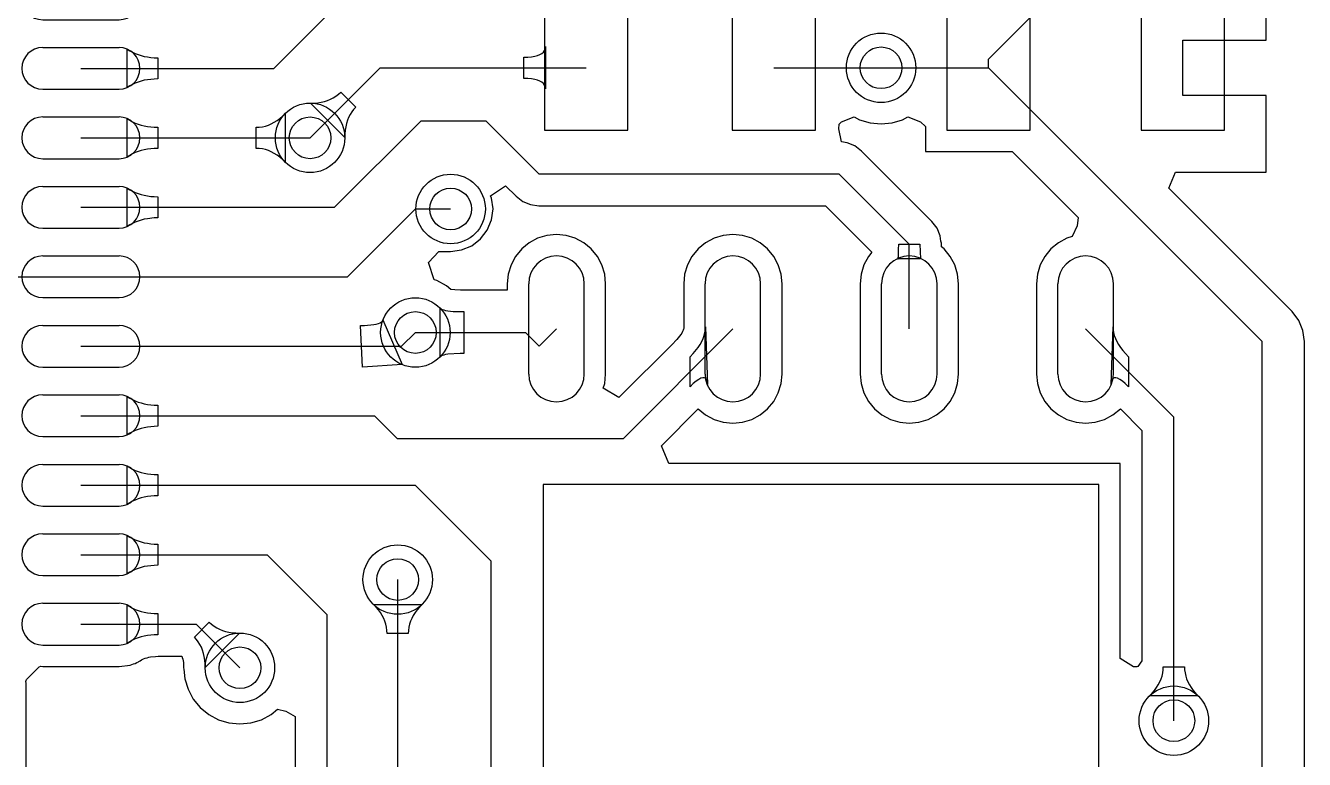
# Model space of a CAD drawing. Extents: x -55.7 to 0, y 0.2 to 22.7.
# Drawn here: x -20.59 to -11.38, y 6.96 to 12.24 of the extents above; entities that cross this region are included whole.
import ezdxf

# ---------------------------------------------------------------- set-up
doc = ezdxf.new("R2010")
doc.units = 0
doc.layers.get('0').update_dxf_attribs({"linetype": 'CONTINUOUS'})
doc.layers.add('TOPLAYER', color=1, linetype='CONTINUOUS')
doc.layers.add('VIAHOLELAYER', color=16, linetype='CONTINUOUS')

# ---------------------------------------------------------------- blocks, each defined once
blk = doc.blocks.new('CAP_0603_1608_7')
at = {"layer": 'TOPLAYER'}
for p, q in [((-0.4, 0.45), (-1, 0.45)), ((-1, 0.45), (-1, -0.45)), ((-0.4, -0.45), (-0.4, 0.45)), ((1, 0.45), (0.4, 0.45)), ((0.4, 0.45), (0.4, -0.45)), ((1, -0.45), (1, 0.45)), ((-1, -0.45), (-0.4, -0.45)), ((0.4, -0.45), (1, -0.45))]:
    blk.add_line(p, q, dxfattribs=at)
blk = doc.blocks.new('SI_LABS_QFN_64_17')
at = {"layer": 'TOPLAYER'}
for p, q in [((-3.9, 4.725), (-3.9, 4.175)), ((-3.6, 4.725), (-3.6, 4.175)), ((-3.4, 4.725), (-3.4, 4.175)), ((-3.1, 4.725), (-3.1, 4.175)), ((-2.9, 4.725), (-2.9, 4.175)), ((-2.6, 4.725), (-2.6, 4.175)), ((-2.4, 4.725), (-2.4, 4.175)), ((-2.1, 4.725), (-2.1, 4.175)), ((-1.9, 4.725), (-1.9, 4.175)), ((-1.6, 4.725), (-1.6, 4.175)), ((-1.4, 4.725), (-1.4, 4.175)), ((-1.1, 4.725), (-1.1, 4.175)), ((-0.9, 4.725), (-0.9, 4.175)), ((-0.6, 4.725), (-0.6, 4.175)), ((-0.4, 4.725), (-0.4, 4.175)), ((-0.1, 4.725), (-0.1, 4.175)), ((0.1, 4.725), (0.1, 4.175)), ((0.4, 4.725), (0.4, 4.175)), ((0.6, 4.725), (0.6, 4.175)), ((0.9, 4.725), (0.9, 4.175)), ((1.1, 4.725), (1.1, 4.175)), ((1.4, 4.725), (1.4, 4.175)), ((1.6, 4.725), (1.6, 4.175)), ((1.9, 4.725), (1.9, 4.175)), ((2.1, 4.725), (2.1, 4.175)), ((2.4, 4.725), (2.4, 4.175)), ((2.6, 4.725), (2.6, 4.175)), ((2.9, 4.725), (2.9, 4.175)), ((3.1, 4.725), (3.1, 4.175)), ((3.4, 4.725), (3.4, 4.175)), ((3.6, 4.725), (3.6, 4.175)), ((3.9, 4.725), (3.9, 4.175)), ((-4.725, 3.9), (-4.175, 3.9)), ((4.175, 3.9), (4.725, 3.9)), ((-4.725, 3.6), (-4.175, 3.6)), ((-3.6, 3.6), (-3.6, -3.6)), ((3.6, 3.6), (-3.6, 3.6)), ((3.6, -3.6), (3.6, 3.6)), ((4.175, 3.6), (4.725, 3.6)), ((-4.725, 3.4), (-4.175, 3.4)), ((4.175, 3.4), (4.725, 3.4)), ((-4.725, 3.1), (-4.175, 3.1)), ((4.175, 3.1), (4.725, 3.1)), ((-4.725, 2.9), (-4.175, 2.9)), ((4.175, 2.9), (4.725, 2.9)), ((-4.725, 2.6), (-4.175, 2.6)), ((4.175, 2.6), (4.725, 2.6)), ((-4.725, 2.4), (-4.175, 2.4)), ((4.175, 2.4), (4.725, 2.4)), ((-4.725, 2.1), (-4.175, 2.1)), ((4.175, 2.1), (4.725, 2.1)), ((-4.725, 1.9), (-4.175, 1.9)), ((4.175, 1.9), (4.725, 1.9)), ((-4.725, 1.6), (-4.175, 1.6)), ((4.175, 1.6), (4.725, 1.6)), ((-4.725, 1.4), (-4.175, 1.4)), ((4.175, 1.4), (4.725, 1.4)), ((-4.725, 1.1), (-4.175, 1.1)), ((4.175, 1.1), (4.725, 1.1)), ((-4.725, 0.9), (-4.175, 0.9)), ((4.175, 0.9), (4.725, 0.9)), ((-4.725, 0.6), (-4.175, 0.6)), ((4.175, 0.6), (4.725, 0.6)), ((-4.725, 0.4), (-4.175, 0.4)), ((4.175, 0.4), (4.725, 0.4)), ((-4.725, 0.1), (-4.175, 0.1)), ((4.175, 0.1), (4.725, 0.1)), ((-4.725, -0.1), (-4.175, -0.1)), ((4.175, -0.1), (4.725, -0.1)), ((-4.725, -0.4), (-4.175, -0.4)), ((4.175, -0.4), (4.725, -0.4)), ((-4.725, -0.6), (-4.175, -0.6)), ((4.175, -0.6), (4.725, -0.6)), ((-4.725, -0.9), (-4.175, -0.9)), ((4.175, -0.9), (4.725, -0.9)), ((-4.725, -1.1), (-4.175, -1.1)), ((4.175, -1.1), (4.725, -1.1)), ((-4.725, -1.4), (-4.175, -1.4)), ((4.175, -1.4), (4.725, -1.4)), ((-4.725, -1.6), (-4.175, -1.6)), ((4.175, -1.6), (4.725, -1.6)), ((-4.725, -1.9), (-4.175, -1.9)), ((4.175, -1.9), (4.725, -1.9)), ((-4.725, -2.1), (-4.175, -2.1)), ((4.175, -2.1), (4.725, -2.1)), ((-4.725, -2.4), (-4.175, -2.4)), ((4.175, -2.4), (4.725, -2.4)), ((-4.725, -2.6), (-4.175, -2.6)), ((4.175, -2.6), (4.725, -2.6)), ((-4.725, -2.9), (-4.175, -2.9)), ((4.175, -2.9), (4.725, -2.9)), ((-4.725, -3.1), (-4.175, -3.1)), ((4.175, -3.1), (4.725, -3.1)), ((-4.725, -3.4), (-4.175, -3.4)), ((4.175, -3.4), (4.725, -3.4)), ((-4.725, -3.6), (-4.175, -3.6)), ((-3.6, -3.6), (3.6, -3.6)), ((4.175, -3.6), (4.725, -3.6)), ((-4.725, -3.9), (-4.175, -3.9)), ((4.175, -3.9), (4.725, -3.9)), ((-3.9, -4.175), (-3.9, -4.725)), ((-3.6, -4.175), (-3.6, -4.725)), ((-3.4, -4.175), (-3.4, -4.725)), ((-3.1, -4.175), (-3.1, -4.725)), ((-2.9, -4.175), (-2.9, -4.725)), ((-2.6, -4.175), (-2.6, -4.725)), ((-2.4, -4.175), (-2.4, -4.725)), ((-2.1, -4.175), (-2.1, -4.725)), ((-1.9, -4.175), (-1.9, -4.725)), ((-1.6, -4.175), (-1.6, -4.725)), ((-1.4, -4.175), (-1.4, -4.725)), ((-1.1, -4.175), (-1.1, -4.725)), ((-0.9, -4.175), (-0.9, -4.725)), ((-0.6, -4.175), (-0.6, -4.725)), ((-0.4, -4.175), (-0.4, -4.725)), ((-0.1, -4.175), (-0.1, -4.725)), ((0.1, -4.175), (0.1, -4.725)), ((0.4, -4.175), (0.4, -4.725)), ((0.6, -4.175), (0.6, -4.725)), ((0.9, -4.175), (0.9, -4.725)), ((1.1, -4.175), (1.1, -4.725)), ((1.4, -4.175), (1.4, -4.725)), ((1.6, -4.175), (1.6, -4.725)), ((1.9, -4.175), (1.9, -4.725)), ((2.1, -4.175), (2.1, -4.725)), ((2.4, -4.175), (2.4, -4.725)), ((2.6, -4.175), (2.6, -4.725)), ((2.9, -4.175), (2.9, -4.725)), ((3.1, -4.175), (3.1, -4.725)), ((3.4, -4.175), (3.4, -4.725)), ((3.6, -4.175), (3.6, -4.725)), ((3.9, -4.175), (3.9, -4.725))]:
    blk.add_line(p, q, dxfattribs=at)
for centre, start, end in [((-3.75, 4.725), 0, 180), ((-3.25, 4.725), 0, 180), ((-2.75, 4.725), 0, 180), ((-2.25, 4.725), 0, 180), ((-1.75, 4.725), 0, 180), ((-1.25, 4.725), 0, 180), ((-0.75, 4.725), 0, 180), ((-0.25, 4.725), 0, 180), ((0.25, 4.725), 0, 180), ((0.75, 4.725), 0, 180), ((1.25, 4.725), 0, 180), ((1.75, 4.725), 0, 180), ((2.25, 4.725), 0, 180), ((2.75, 4.725), 0, 180), ((3.25, 4.725), 0, 180), ((3.75, 4.725), 0, 180), ((-3.75, 4.175), 180, 0), ((-3.25, 4.175), 180, 0), ((-2.75, 4.175), 180, 0), ((-2.25, 4.175), 180, 0), ((-1.75, 4.175), 180, 0), ((-1.25, 4.175), 180, 0), ((-0.75, 4.175), 180, 0), ((-0.25, 4.175), 180, 0), ((0.25, 4.175), 180, 0), ((0.75, 4.175), 180, 0), ((1.25, 4.175), 180, 0), ((1.75, 4.175), 180, 0), ((2.25, 4.175), 180, 0), ((2.75, 4.175), 180, 0), ((3.25, 4.175), 180, 0), ((3.75, 4.175), 180, 0), ((-4.725, 3.75), 90, 270), ((-4.175, 3.75), 270, 90), ((4.175, 3.75), 90, 270), ((4.725, 3.75), 270, 90), ((-4.725, 3.25), 90, 270), ((-4.175, 3.25), 270, 90), ((4.175, 3.25), 90, 270), ((4.725, 3.25), 270, 90), ((-4.725, 2.75), 90, 270), ((-4.175, 2.75), 270, 90), ((4.175, 2.75), 90, 270), ((4.725, 2.75), 270, 90), ((-4.725, 2.25), 90, 270), ((-4.175, 2.25), 270, 90), ((4.175, 2.25), 90, 270), ((4.725, 2.25), 270, 90), ((-4.725, 1.75), 90, 270), ((-4.175, 1.75), 270, 90), ((4.175, 1.75), 90, 270), ((4.725, 1.75), 270, 90), ((-4.725, 1.25), 90, 270), ((-4.175, 1.25), 270, 90), ((4.175, 1.25), 90, 270), ((4.725, 1.25), 270, 90), ((-4.725, 0.75), 90, 270), ((-4.175, 0.75), 270, 90), ((4.175, 0.75), 90, 270), ((4.725, 0.75), 270, 90), ((-4.725, 0.25), 90, 270), ((-4.175, 0.25), 270, 90), ((4.175, 0.25), 90, 270), ((4.725, 0.25), 270, 90), ((-4.725, -0.25), 90, 270), ((-4.175, -0.25), 270, 90), ((4.175, -0.25), 90, 270), ((4.725, -0.25), 270, 90), ((-4.725, -0.75), 90, 270), ((-4.175, -0.75), 270, 90), ((4.175, -0.75), 90, 270), ((4.725, -0.75), 270, 90), ((-4.725, -1.25), 90, 270), ((-4.175, -1.25), 270, 90), ((4.175, -1.25), 90, 270), ((4.725, -1.25), 270, 90), ((-4.725, -1.75), 90, 270), ((-4.175, -1.75), 270, 90), ((4.175, -1.75), 90, 270), ((4.725, -1.75), 270, 90), ((-4.725, -2.25), 90, 270), ((-4.175, -2.25), 270, 90), ((4.175, -2.25), 90, 270), ((4.725, -2.25), 270, 90), ((-4.725, -2.75), 90, 270), ((-4.175, -2.75), 270, 90), ((4.175, -2.75), 90, 270), ((4.725, -2.75), 270, 90), ((-4.725, -3.25), 90, 270), ((-4.175, -3.25), 270, 90), ((4.175, -3.25), 90, 270), ((4.725, -3.25), 270, 90), ((-4.725, -3.75), 90, 270), ((-4.175, -3.75), 270, 90), ((4.175, -3.75), 90, 270), ((4.725, -3.75), 270, 90), ((-3.75, -4.175), 0, 180), ((-3.25, -4.175), 0, 180), ((-2.75, -4.175), 0, 180), ((-2.25, -4.175), 0, 180), ((-1.75, -4.175), 0, 180), ((-1.25, -4.175), 0, 180), ((-0.75, -4.175), 0, 180), ((-0.25, -4.175), 0, 180), ((0.25, -4.175), 0, 180), ((0.75, -4.175), 0, 180), ((1.25, -4.175), 0, 180), ((1.75, -4.175), 0, 180), ((2.25, -4.175), 0, 180), ((2.75, -4.175), 0, 180), ((3.25, -4.175), 0, 180), ((3.75, -4.175), 0, 180), ((-3.75, -4.725), 180, 0), ((-3.25, -4.725), 180, 0), ((-2.75, -4.725), 180, 0), ((-2.25, -4.725), 180, 0), ((-1.75, -4.725), 180, 0), ((-1.25, -4.725), 180, 0), ((-0.75, -4.725), 180, 0), ((-0.25, -4.725), 180, 0), ((0.25, -4.725), 180, 0), ((0.75, -4.725), 180, 0), ((1.25, -4.725), 180, 0), ((1.75, -4.725), 180, 0), ((2.25, -4.725), 180, 0), ((2.75, -4.725), 180, 0), ((3.25, -4.725), 180, 0), ((3.75, -4.725), 180, 0)]:
    blk.add_arc(centre, 0.15, start, end, dxfattribs=at)
blk = doc.blocks.new('RES_0603_1608_19')
at = {"layer": 'TOPLAYER'}
for p, q in [((-0.375, 0.45), (-0.975, 0.45)), ((-0.975, 0.45), (-0.975, -0.45)), ((-0.375, -0.45), (-0.375, 0.45)), ((0.975, 0.45), (0.375, 0.45)), ((0.375, 0.45), (0.375, -0.45)), ((0.975, -0.45), (0.975, 0.45)), ((-0.975, -0.45), (-0.375, -0.45)), ((0.375, -0.45), (0.975, -0.45))]:
    blk.add_line(p, q, dxfattribs=at)
blk = doc.blocks.new('SPANSION_WSON_8_6_5MM_29')
at = {"layer": 'TOPLAYER'}
for p, q in [((-3.145, 2.105), (-2.495, 2.105)), ((2.495, 2.105), (3.145, 2.105)), ((1.7, 2), (-1.7, 2)), ((-1.7, 2), (-1.7, -2)), ((1.7, -2), (1.7, 2)), ((-3.145, 1.705), (-2.495, 1.705)), ((2.495, 1.705), (3.145, 1.705)), ((-3.145, 0.835), (-2.495, 0.835)), ((2.495, 0.835), (3.145, 0.835)), ((-3.145, 0.435), (-2.495, 0.435)), ((2.495, 0.435), (3.145, 0.435)), ((-3.145, -0.435), (-2.495, -0.435)), ((2.495, -0.435), (3.145, -0.435)), ((-3.145, -0.835), (-2.495, -0.835)), ((2.495, -0.835), (3.145, -0.835)), ((-3.145, -1.705), (-2.495, -1.705)), ((2.495, -1.705), (3.145, -1.705)), ((-1.7, -2), (1.7, -2)), ((-3.145, -2.105), (-2.495, -2.105)), ((2.495, -2.105), (3.145, -2.105))]:
    blk.add_line(p, q, dxfattribs=at)
for centre, start, end in [((-3.145, 1.905), 90, 270), ((-2.495, 1.905), 270, 90), ((2.495, 1.905), 90, 270), ((3.145, 1.905), 270, 90), ((-3.145, 0.635), 90, 270), ((-2.495, 0.635), 270, 90), ((2.495, 0.635), 90, 270), ((3.145, 0.635), 270, 90), ((-3.145, -0.635), 90, 270), ((-2.495, -0.635), 270, 90), ((2.495, -0.635), 90, 270), ((3.145, -0.635), 270, 90), ((-3.145, -1.905), 90, 270), ((-2.495, -1.905), 270, 90), ((2.495, -1.905), 90, 270), ((3.145, -1.905), 270, 90)]:
    blk.add_arc(centre, 0.2, start, end, dxfattribs=at)

msp = doc.modelspace()

# ---------------------------------------------------------------- linework, layer by layer
at = {"layer": 'TOPLAYER'}
for p, q in [((-13.654, 12), (-11.684, 13.97)), ((-18.8, 11.934), (-18.043, 12.691)), ((-11.654, 12.138), (-11.654, 12.688)), ((-19.8557, 11.7956), (-19.8557, 12.0724)), ((-19.8557, 12.0724), (-19.8367, 12.0606)), ((-16.8579, 12.0515), (-16.8501, 12.063)), ((-16.8501, 12.063), (-16.8455, 12.0759)), ((-16.8455, 12.0759), (-16.8439, 12.0904)), ((-16.8439, 12.0904), (-16.8439, 11.7856)), ((-12.254, 11.738), (-12.254, 12.138)), ((-12.254, 12.138), (-11.654, 12.138)), ((-19.8367, 12.0606), (-19.817, 12.05)), ((-19.817, 12.05), (-19.7967, 12.0407)), ((-19.7967, 12.0407), (-19.7756, 12.0326)), ((-19.7756, 12.0326), (-19.7539, 12.0258)), ((-19.7539, 12.0258), (-19.7314, 12.0202)), ((-19.7314, 12.0202), (-19.7083, 12.0158)), ((-19.7083, 12.0158), (-19.6845, 12.0127)), ((-19.6845, 12.0127), (-19.66, 12.0108)), ((-19.66, 12.0108), (-19.6348, 12.0102)), ((-19.6348, 12.0102), (-19.6348, 11.8578)), ((-16.9994, 12.0142), (-16.9698, 12.015)), ((-16.9994, 11.8618), (-16.9994, 12.0142)), ((-16.9698, 12.015), (-16.9434, 12.0172)), ((-16.9434, 12.0172), (-16.9201, 12.0211)), ((-16.9201, 12.0211), (-16.8999, 12.0264)), ((-16.8999, 12.0264), (-16.8828, 12.0333)), ((-16.8828, 12.0333), (-16.8688, 12.0416)), ((-16.8688, 12.0416), (-16.8579, 12.0515)), ((-13.654, 11.938), (-13.654, 12)), ((-20.188, 11.934), (-18.8, 11.934)), ((-18.538, 11.434), (-18.034, 11.938)), ((-18.034, 11.938), (-16.55, 11.938)), ((-15.2, 11.938), (-14.427, 11.938)), ((-14.427, 11.938), (-13.654, 11.938)), ((-13.654, 11.938), (-11.684, 9.968)), ((-19.8367, 11.8074), (-19.8557, 11.7956)), ((-19.817, 11.818), (-19.8367, 11.8074)), ((-19.7967, 11.8273), (-19.817, 11.818)), ((-19.7756, 11.8354), (-19.7967, 11.8273)), ((-19.7539, 11.8422), (-19.7756, 11.8354)), ((-19.7314, 11.8478), (-19.7539, 11.8422)), ((-19.7083, 11.8522), (-19.7314, 11.8478)), ((-19.66, 11.8572), (-19.7083, 11.8522)), ((-19.6348, 11.8578), (-19.66, 11.8572)), ((-16.9698, 11.861), (-16.9994, 11.8618)), ((-16.9434, 11.8588), (-16.9698, 11.861)), ((-16.9201, 11.8549), (-16.9434, 11.8588)), ((-16.8999, 11.8496), (-16.9201, 11.8549)), ((-16.8828, 11.8428), (-16.8999, 11.8496)), ((-16.8688, 11.8344), (-16.8828, 11.8428)), ((-16.8579, 11.8245), (-16.8688, 11.8344)), ((-16.8501, 11.813), (-16.8579, 11.8245)), ((-16.8455, 11.8001), (-16.8501, 11.813)), ((-16.8439, 11.7856), (-16.8455, 11.8001)), ((-18.4578, 11.6905), (-18.4342, 11.6959)), ((-18.4342, 11.6959), (-18.4118, 11.7029)), ((-18.4118, 11.7029), (-18.3906, 11.7115)), ((-18.3906, 11.7115), (-18.3706, 11.7218)), ((-18.3706, 11.7218), (-18.3517, 11.7337)), ((-18.3517, 11.7337), (-18.334, 11.7472)), ((-18.334, 11.7472), (-18.3175, 11.7623)), ((-18.3175, 11.7623), (-18.2097, 11.6545)), ((-11.654, 11.738), (-12.254, 11.738)), ((-11.654, 11.188), (-11.654, 11.738)), ((-18.7361, 11.5902), (-18.7165, 11.609)), ((-18.7165, 11.609), (-18.7165, 11.259)), ((-18.5355, 11.684), (-18.5084, 11.6845)), ((-18.288, 11.4365), (-18.5355, 11.684)), ((-18.5084, 11.6845), (-18.4825, 11.6867)), ((-18.4825, 11.6867), (-18.4578, 11.6905)), ((-18.2502, 11.6014), (-18.2605, 11.5814)), ((-18.2383, 11.6203), (-18.2502, 11.6014)), ((-18.2248, 11.638), (-18.2383, 11.6203)), ((-18.2097, 11.6545), (-18.2248, 11.638)), ((-19.8557, 11.2956), (-19.8557, 11.5724)), ((-19.8557, 11.5724), (-19.8367, 11.5606)), ((-19.8367, 11.5606), (-19.817, 11.55)), ((-19.817, 11.55), (-19.7967, 11.5407)), ((-19.7967, 11.5407), (-19.7756, 11.5326)), ((-19.7756, 11.5326), (-19.7539, 11.5258)), ((-19.7539, 11.5258), (-19.7314, 11.5202)), ((-19.7314, 11.5202), (-19.7083, 11.5158)), ((-19.7083, 11.5158), (-19.6845, 11.5127)), ((-19.6845, 11.5127), (-19.66, 11.5108)), ((-19.66, 11.5108), (-19.6348, 11.5102)), ((-19.6348, 11.5102), (-19.6348, 11.3578)), ((-18.9261, 11.5102), (-18.9037, 11.5112)), ((-18.9261, 11.3578), (-18.9261, 11.5102)), ((-18.9037, 11.5112), (-18.8817, 11.5142)), ((-18.8817, 11.5142), (-18.8599, 11.5191)), ((-18.8599, 11.5191), (-18.8385, 11.526)), ((-18.8385, 11.526), (-18.8174, 11.5349)), ((-18.8174, 11.5349), (-18.7966, 11.5458)), ((-18.7966, 11.5458), (-18.7761, 11.5586)), ((-18.7761, 11.5586), (-18.7559, 11.5734)), ((-18.7559, 11.5734), (-18.7361, 11.5902)), ((-18.3612, 10.934), (-17.7382, 11.557)), ((-18.2815, 11.5142), (-18.2853, 11.4895)), ((-18.2761, 11.5378), (-18.2815, 11.5142)), ((-18.2691, 11.5602), (-18.2761, 11.5378)), ((-18.2605, 11.5814), (-18.2691, 11.5602)), ((-17.7382, 11.557), (-17.272, 11.557)), ((-17.272, 11.557), (-16.891, 11.176)), ((-14.7301, 11.4981), (-14.7294, 11.5325)), ((-14.7294, 11.5325), (-14.7116, 11.5484)), ((-14.7116, 11.5484), (-14.6206, 11.5852)), ((-14.6206, 11.5852), (-14.5817, 11.5644)), ((-14.5817, 11.5644), (-14.5059, 11.5414)), ((-14.5059, 11.5414), (-14.427, 11.5337)), ((-14.427, 11.5337), (-14.3481, 11.5414)), ((-14.3481, 11.5414), (-14.2723, 11.5644)), ((-14.2723, 11.5644), (-14.2334, 11.5852)), ((-14.2334, 11.5852), (-14.1424, 11.5483)), ((-14.1424, 11.5483), (-14.1064, 11.5163)), ((-14.1064, 11.5163), (-14.1064, 11.3356)), ((-20.188, 11.434), (-18.538, 11.434)), ((-18.2875, 11.4636), (-18.288, 11.4365)), ((-18.2853, 11.4895), (-18.2875, 11.4636)), ((-14.713, 11.4041), (-14.7301, 11.4981)), ((-19.7967, 11.3273), (-19.817, 11.318)), ((-19.7756, 11.3354), (-19.7967, 11.3273)), ((-19.7539, 11.3422), (-19.7756, 11.3354)), ((-19.7314, 11.3478), (-19.7539, 11.3422)), ((-19.7083, 11.3522), (-19.7314, 11.3478)), ((-19.66, 11.3572), (-19.7083, 11.3522)), ((-19.6348, 11.3578), (-19.66, 11.3572)), ((-18.9037, 11.3568), (-18.9261, 11.3578)), ((-18.8817, 11.3538), (-18.9037, 11.3568)), ((-18.8599, 11.3489), (-18.8817, 11.3538)), ((-18.8385, 11.342), (-18.8599, 11.3489)), ((-18.8174, 11.3331), (-18.8385, 11.342)), ((-18.7966, 11.3222), (-18.8174, 11.3331)), ((-14.6723, 11.3987), (-14.713, 11.4041)), ((-14.6167, 11.3757), (-14.6723, 11.3987)), ((-14.569, 11.339), (-14.6167, 11.3757)), ((-14.061, 10.831), (-14.569, 11.339)), ((-14.1064, 11.3356), (-13.4829, 11.3356)), ((-13.4829, 11.3356), (-13.0078, 10.8604)), ((-19.8367, 11.3074), (-19.8557, 11.2956)), ((-19.817, 11.318), (-19.8367, 11.3074)), ((-18.7761, 11.3094), (-18.7966, 11.3222)), ((-18.7559, 11.2946), (-18.7761, 11.3094)), ((-18.7361, 11.2778), (-18.7559, 11.2946)), ((-18.7165, 11.259), (-18.7361, 11.2778)), ((-16.891, 11.176), (-14.732, 11.176)), ((-14.732, 11.176), (-14.224, 10.668)), ((-12.3553, 11.0707), (-12.3067, 11.188)), ((-12.3067, 11.188), (-11.654, 11.188)), ((-19.8557, 10.7956), (-19.8557, 11.0724)), ((-19.8557, 11.0724), (-19.8367, 11.0606)), ((-19.8367, 11.0606), (-19.817, 11.05)), ((-19.817, 11.05), (-19.7967, 11.0407)), ((-17.2383, 11.0176), (-17.1306, 11.0895)), ((-17.1306, 11.0895), (-17.054, 11.013)), ((-11.4683, 10.1837), (-12.3553, 11.0707)), ((-19.7967, 11.0407), (-19.7756, 11.0326)), ((-19.7756, 11.0326), (-19.7539, 11.0258)), ((-19.7539, 11.0258), (-19.7314, 11.0202)), ((-19.7314, 11.0202), (-19.7083, 11.0158)), ((-19.7083, 11.0158), (-19.6845, 11.0127)), ((-19.6845, 11.0127), (-19.66, 11.0108)), ((-19.66, 11.0108), (-19.6348, 11.0102)), ((-19.6348, 11.0102), (-19.6348, 10.8578)), ((-17.2314, 11.0009), (-17.2383, 11.0176)), ((-17.221, 10.922), (-17.2314, 11.0009)), ((-17.054, 11.013), (-17.0063, 10.9763)), ((-17.0063, 10.9763), (-16.9507, 10.9533)), ((-20.188, 10.934), (-18.3612, 10.934)), ((-18.268, 10.434), (-17.78, 10.922)), ((-17.78, 10.922), (-17.526, 10.922)), ((-17.2314, 10.8431), (-17.221, 10.922)), ((-16.9507, 10.9533), (-16.891, 10.9454)), ((-16.891, 10.9454), (-14.8275, 10.9454)), ((-14.8275, 10.9454), (-14.4934, 10.6113)), ((-19.8367, 10.8074), (-19.8557, 10.7956)), ((-19.817, 10.818), (-19.8367, 10.8074)), ((-19.7967, 10.8273), (-19.817, 10.818)), ((-19.7756, 10.8354), (-19.7967, 10.8273)), ((-19.7539, 10.8422), (-19.7756, 10.8354)), ((-19.7314, 10.8478), (-19.7539, 10.8422)), ((-19.7083, 10.8522), (-19.7314, 10.8478)), ((-19.66, 10.8572), (-19.7083, 10.8522)), ((-19.6348, 10.8578), (-19.66, 10.8572)), ((-17.2619, 10.7695), (-17.2314, 10.8431)), ((-14.0243, 10.7833), (-14.061, 10.831)), ((-14.0013, 10.7277), (-14.0243, 10.7833)), ((-13.015, 10.7998), (-13.0501, 10.7231)), ((-13.0078, 10.8604), (-13.015, 10.7998)), ((-17.3735, 10.6579), (-17.3103, 10.7063)), ((-17.3103, 10.7063), (-17.2619, 10.7695)), ((-16.8995, 10.7111), (-16.9607, 10.6784)), ((-16.8331, 10.7313), (-16.8995, 10.7111)), ((-16.764, 10.7381), (-16.8331, 10.7313)), ((-16.6949, 10.7313), (-16.764, 10.7381)), ((-16.6285, 10.7111), (-16.6949, 10.7313)), ((-16.5673, 10.6784), (-16.6285, 10.7111)), ((-15.6295, 10.7111), (-15.6907, 10.6784)), ((-15.5631, 10.7313), (-15.6295, 10.7111)), ((-15.494, 10.7381), (-15.5631, 10.7313)), ((-15.4249, 10.7313), (-15.494, 10.7381)), ((-15.3585, 10.7111), (-15.4249, 10.7313)), ((-15.2973, 10.6784), (-15.3585, 10.7111)), ((-13.9965, 10.6912), (-14.0013, 10.7277)), ((-13.9926, 10.6758), (-13.9965, 10.6912)), ((-13.0895, 10.7111), (-13.1507, 10.6784)), ((-13.0501, 10.7231), (-13.0895, 10.7111)), ((-17.6858, 10.5368), (-17.6106, 10.617)), ((-17.6106, 10.617), (-17.526, 10.617)), ((-17.526, 10.617), (-17.4471, 10.6274)), ((-17.4471, 10.6274), (-17.3735, 10.6579)), ((-17.0144, 10.6344), (-17.0584, 10.5807)), ((-16.9607, 10.6784), (-17.0144, 10.6344)), ((-16.5136, 10.6344), (-16.5673, 10.6784)), ((-16.4696, 10.5807), (-16.5136, 10.6344)), ((-15.7444, 10.6344), (-15.7884, 10.5807)), ((-15.6907, 10.6784), (-15.7444, 10.6344)), ((-15.2436, 10.6344), (-15.2973, 10.6784)), ((-15.1996, 10.5807), (-15.2436, 10.6344)), ((-14.4934, 10.6113), (-14.5184, 10.5807)), ((-14.3021, 10.5796), (-14.3004, 10.6301)), ((-14.3004, 10.6301), (-14.3002, 10.668)), ((-14.3002, 10.668), (-14.1478, 10.668)), ((-14.224, 10.059), (-14.224, 10.668)), ((-14.1478, 10.668), (-14.1425, 10.5628)), ((-13.9913, 10.6489), (-13.9926, 10.6758)), ((-13.9736, 10.6344), (-13.9913, 10.6489)), ((-13.9296, 10.5807), (-13.9736, 10.6344)), ((-13.2044, 10.6344), (-13.2484, 10.5807)), ((-13.1507, 10.6784), (-13.2044, 10.6344)), ((-17.645, 10.4125), (-17.6858, 10.5368)), ((-17.0911, 10.5195), (-17.1113, 10.4531)), ((-17.0584, 10.5807), (-17.0911, 10.5195)), ((-16.4369, 10.5195), (-16.4696, 10.5807)), ((-16.4167, 10.4531), (-16.4369, 10.5195)), ((-15.8211, 10.5195), (-15.8413, 10.4531)), ((-15.7884, 10.5807), (-15.8211, 10.5195)), ((-15.1669, 10.5195), (-15.1996, 10.5807)), ((-15.1467, 10.4531), (-15.1669, 10.5195)), ((-14.5511, 10.5195), (-14.5713, 10.4531)), ((-14.5184, 10.5807), (-14.5511, 10.5195)), ((-14.3055, 10.5628), (-14.3045, 10.5638)), ((-14.1425, 10.5628), (-14.3055, 10.5628)), ((-14.3045, 10.5638), (-14.3036, 10.567)), ((-14.3036, 10.567), (-14.3028, 10.5722)), ((-14.3028, 10.5722), (-14.3021, 10.5796)), ((-13.8969, 10.5195), (-13.9296, 10.5807)), ((-13.8767, 10.4531), (-13.8969, 10.5195)), ((-13.2811, 10.5195), (-13.3013, 10.4531)), ((-13.2484, 10.5807), (-13.2811, 10.5195)), ((-23.388, 10.434), (-20.188, 10.434)), ((-20.188, 10.434), (-18.268, 10.434)), ((-17.6253, 10.4066), (-17.645, 10.4125)), ((-17.5554, 10.3692), (-17.6253, 10.4066)), ((-17.1113, 10.4531), (-17.1181, 10.384)), ((-16.4099, 10.384), (-16.4167, 10.4531)), ((-15.8413, 10.4531), (-15.8481, 10.384)), ((-15.1399, 10.384), (-15.1467, 10.4531)), ((-14.5713, 10.4531), (-14.5781, 10.384)), ((-13.8699, 10.384), (-13.8767, 10.4531)), ((-13.3013, 10.4531), (-13.3081, 10.384)), ((-17.5236, 10.3431), (-17.5554, 10.3692)), ((-17.4961, 10.3403), (-17.5236, 10.3431)), ((-17.4543, 10.3386), (-17.4961, 10.3403)), ((-17.4286, 10.3384), (-17.4543, 10.3386)), ((-17.4268, 10.338), (-17.4286, 10.3384)), ((-17.1181, 10.338), (-17.4268, 10.338)), ((-17.1181, 10.384), (-17.1181, 10.338)), ((-16.4099, 9.734), (-16.4099, 10.384)), ((-15.8481, 10.384), (-15.8481, 10.061)), ((-15.1399, 9.734), (-15.1399, 10.384)), ((-14.5781, 10.384), (-14.5781, 9.734)), ((-13.8699, 9.734), (-13.8699, 10.384)), ((-13.3081, 10.384), (-13.3081, 9.734)), ((-17.6015, 9.858), (-17.6015, 10.208)), ((-17.6015, 10.208), (-17.5953, 10.2032)), ((-17.5953, 10.2032), (-17.5868, 10.199)), ((-17.5868, 10.199), (-17.5757, 10.1953)), ((-17.5757, 10.1953), (-17.5623, 10.192)), ((-17.5623, 10.192), (-17.5463, 10.1893)), ((-17.5463, 10.1893), (-17.5072, 10.1853)), ((-17.5072, 10.1853), (-17.4582, 10.1832)), ((-17.4582, 10.1832), (-17.43, 10.183)), ((-17.43, 10.183), (-17.43, 9.883)), ((-11.4199, 10.1205), (-11.4683, 10.1837)), ((-18.1747, 10.084), (-18.1468, 10.0844)), ((-18.1596, 9.784), (-18.1747, 10.084)), ((-18.1468, 10.0844), (-18.0786, 10.0902)), ((-18.0786, 10.0902), (-18.0611, 10.0937)), ((-18.0611, 10.0937), (-18.0463, 10.098)), ((-18.0463, 10.098), (-18.0341, 10.1031)), ((-18.0341, 10.1031), (-18.0245, 10.109)), ((-18.0245, 10.109), (-18.0176, 10.1156)), ((-18.0176, 10.1156), (-18.0132, 10.123)), ((-18.0132, 10.123), (-17.875, 9.8017)), ((-16.889, 9.934), (-16.764, 10.059)), ((-16.282, 9.271), (-15.494, 10.059)), ((-15.856, 10.0403), (-15.8624, 10.0291)), ((-15.8517, 10.0495), (-15.856, 10.0403)), ((-15.8492, 10.0568), (-15.8517, 10.0495)), ((-15.8481, 10.061), (-15.8492, 10.0568)), ((-15.695, 10.0328), (-15.6922, 10.0534)), ((-15.6922, 10.0534), (-15.6918, 10.0737)), ((-15.6918, 10.0737), (-15.6767, 9.6584)), ((-12.954, 10.059), (-12.319, 9.424)), ((-12.7713, 9.6584), (-12.7562, 10.0737)), ((-12.7562, 10.0737), (-12.7558, 10.0534)), ((-12.7558, 10.0534), (-12.753, 10.0328)), ((-11.3894, 10.0469), (-11.4199, 10.1205)), ((-11.379, 9.968), (-11.3894, 10.0469)), ((-17.879, 9.934), (-17.78, 10.033)), ((-17.78, 10.033), (-16.988, 10.033)), ((-16.988, 10.033), (-16.889, 9.934)), ((-15.9174, 9.9617), (-16.3144, 9.5647)), ((-15.915, 9.9654), (-15.9174, 9.9617)), ((-15.8975, 9.9837), (-15.915, 9.9654)), ((-15.8698, 10.0179), (-15.8975, 9.9837)), ((-15.8624, 10.0291), (-15.8698, 10.0179)), ((-15.7445, 9.9257), (-15.7299, 9.9476)), ((-15.7299, 9.9476), (-15.7176, 9.9693)), ((-15.7176, 9.9693), (-15.7077, 9.9907)), ((-15.7077, 9.9907), (-15.7002, 10.0119)), ((-15.7002, 10.0119), (-15.695, 10.0328)), ((-12.753, 10.0328), (-12.7478, 10.0119)), ((-12.7478, 10.0119), (-12.7403, 9.9907)), ((-12.7403, 9.9907), (-12.7304, 9.9693)), ((-12.7304, 9.9693), (-12.7181, 9.9476)), ((-12.7181, 9.9476), (-12.7035, 9.9257)), ((-11.684, 3.429), (-11.684, 9.968)), ((-11.379, 3.429), (-11.379, 9.968)), ((-20.188, 9.934), (-17.879, 9.934)), ((-17.5953, 9.8628), (-17.6015, 9.858)), ((-17.5868, 9.867), (-17.5953, 9.8628)), ((-17.5757, 9.8707), (-17.5868, 9.867)), ((-17.5623, 9.874), (-17.5757, 9.8707)), ((-17.5463, 9.8767), (-17.5623, 9.874)), ((-17.4582, 9.8828), (-17.5463, 9.8767)), ((-17.43, 9.883), (-17.4582, 9.8828)), ((-15.8026, 9.8582), (-15.7809, 9.881)), ((-15.8026, 9.6427), (-15.8026, 9.8582)), ((-15.7809, 9.881), (-15.7445, 9.9257)), ((-12.7035, 9.9257), (-12.6865, 9.9034)), ((-12.6865, 9.9034), (-12.6671, 9.881)), ((-12.6671, 9.881), (-12.6454, 9.8582)), ((-12.6454, 9.8582), (-12.6454, 9.6427)), ((-17.875, 9.8017), (-18.1596, 9.784)), ((-16.4167, 9.6649), (-16.4099, 9.734)), ((-15.7585, 9.6823), (-15.7793, 9.6648)), ((-15.74, 9.6953), (-15.7585, 9.6823)), ((-15.7238, 9.7038), (-15.74, 9.6953)), ((-15.7101, 9.7076), (-15.7238, 9.7038)), ((-15.6987, 9.7069), (-15.7101, 9.7076)), ((-15.6896, 9.7016), (-15.6987, 9.7069)), ((-15.6829, 9.6918), (-15.6896, 9.7016)), ((-15.6786, 9.6774), (-15.6829, 9.6918)), ((-15.6767, 9.6584), (-15.6786, 9.6774)), ((-15.1467, 9.6649), (-15.1399, 9.734)), ((-14.5781, 9.734), (-14.5713, 9.6649)), ((-13.8767, 9.6649), (-13.8699, 9.734)), ((-13.3081, 9.734), (-13.3013, 9.6649)), ((-12.7694, 9.6774), (-12.7713, 9.6584)), ((-12.7651, 9.6918), (-12.7694, 9.6774)), ((-12.7584, 9.7016), (-12.7651, 9.6918)), ((-12.7493, 9.7069), (-12.7584, 9.7016)), ((-12.7379, 9.7076), (-12.7493, 9.7069)), ((-12.7242, 9.7038), (-12.7379, 9.7076)), ((-12.708, 9.6953), (-12.7242, 9.7038)), ((-12.6895, 9.6823), (-12.708, 9.6953)), ((-12.6687, 9.6648), (-12.6895, 9.6823)), ((-16.4267, 9.632), (-16.4167, 9.6649)), ((-16.3144, 9.5647), (-16.4267, 9.632)), ((-15.7793, 9.6648), (-15.8026, 9.6427)), ((-15.1996, 9.5373), (-15.1669, 9.5985)), ((-15.1669, 9.5985), (-15.1467, 9.6649)), ((-14.5713, 9.6649), (-14.5511, 9.5985)), ((-14.5511, 9.5985), (-14.5184, 9.5373)), ((-13.9296, 9.5373), (-13.8969, 9.5985)), ((-13.8969, 9.5985), (-13.8767, 9.6649)), ((-13.3013, 9.6649), (-13.2811, 9.5985)), ((-13.2811, 9.5985), (-13.2484, 9.5373)), ((-12.6454, 9.6427), (-12.6687, 9.6648)), ((-19.8557, 9.2956), (-19.8557, 9.5724)), ((-19.8557, 9.5724), (-19.8367, 9.5606)), ((-19.8367, 9.5606), (-19.817, 9.55)), ((-19.817, 9.55), (-19.7967, 9.5407)), ((-19.7967, 9.5407), (-19.7756, 9.5326)), ((-19.7756, 9.5326), (-19.7539, 9.5258)), ((-19.7539, 9.5258), (-19.7314, 9.5202)), ((-19.7314, 9.5202), (-19.7083, 9.5158)), ((-19.7083, 9.5158), (-19.6845, 9.5127)), ((-19.6845, 9.5127), (-19.66, 9.5108)), ((-19.66, 9.5108), (-19.6348, 9.5102)), ((-19.6348, 9.5102), (-19.6348, 9.3578)), ((-15.2973, 9.4396), (-15.2436, 9.4836)), ((-15.2436, 9.4836), (-15.1996, 9.5373)), ((-14.5184, 9.5373), (-14.4744, 9.4836)), ((-14.4744, 9.4836), (-14.4207, 9.4396)), ((-14.0273, 9.4396), (-13.9736, 9.4836)), ((-13.9736, 9.4836), (-13.9296, 9.5373)), ((-13.2484, 9.5373), (-13.2044, 9.4836)), ((-13.2044, 9.4836), (-13.1507, 9.4396)), ((-20.188, 9.434), (-18.0745, 9.434)), ((-18.0745, 9.434), (-17.9115, 9.271)), ((-16.0085, 9.2184), (-15.7438, 9.4831)), ((-15.7438, 9.4831), (-15.6907, 9.4396)), ((-15.6907, 9.4396), (-15.6295, 9.4068)), ((-15.6295, 9.4068), (-15.5631, 9.3867)), ((-15.4249, 9.3867), (-15.3585, 9.4068)), ((-15.3585, 9.4068), (-15.2973, 9.4396)), ((-14.4207, 9.4396), (-14.3595, 9.4068)), ((-14.3595, 9.4068), (-14.2931, 9.3867)), ((-14.1549, 9.3867), (-14.0885, 9.4068)), ((-14.0885, 9.4068), (-14.0273, 9.4396)), ((-13.1507, 9.4396), (-13.0895, 9.4068)), ((-13.0895, 9.4068), (-13.0231, 9.3867)), ((-12.8849, 9.3867), (-12.8185, 9.4068)), ((-12.8185, 9.4068), (-12.7573, 9.4396)), ((-12.7573, 9.4396), (-12.7042, 9.4831)), ((-12.7042, 9.4831), (-12.5496, 9.3285)), ((-12.319, 7.239), (-12.319, 9.424)), ((-19.8367, 9.3074), (-19.8557, 9.2956)), ((-19.817, 9.318), (-19.8367, 9.3074)), ((-19.7967, 9.3273), (-19.817, 9.318)), ((-19.7756, 9.3354), (-19.7967, 9.3273)), ((-19.7539, 9.3422), (-19.7756, 9.3354)), ((-19.7314, 9.3478), (-19.7539, 9.3422)), ((-19.7083, 9.3522), (-19.7314, 9.3478)), ((-19.66, 9.3572), (-19.7083, 9.3522)), ((-19.6348, 9.3578), (-19.66, 9.3572)), ((-15.5631, 9.3867), (-15.494, 9.3799)), ((-15.494, 9.3799), (-15.4249, 9.3867)), ((-14.2931, 9.3867), (-14.224, 9.3799)), ((-14.224, 9.3799), (-14.1549, 9.3867)), ((-13.0231, 9.3867), (-12.954, 9.3799)), ((-12.954, 9.3799), (-12.8849, 9.3867)), ((-12.5496, 9.3285), (-12.5496, 7.6693)), ((-17.9115, 9.271), (-16.282, 9.271)), ((-15.9559, 9.0914), (-16.0085, 9.2184)), ((-19.8557, 8.7956), (-19.8557, 9.0724)), ((-19.8557, 9.0724), (-19.8367, 9.0606)), ((-19.8367, 9.0606), (-19.817, 9.05)), ((-19.817, 9.05), (-19.7967, 9.0407)), ((-19.7967, 9.0407), (-19.7756, 9.0326)), ((-19.7756, 9.0326), (-19.7539, 9.0258)), ((-19.7539, 9.0258), (-19.7314, 9.0202)), ((-12.7066, 9.0914), (-15.9559, 9.0914)), ((-12.7066, 7.6877), (-12.7066, 9.0914)), ((-20.188, 8.934), (-17.7822, 8.934)), ((-19.7314, 9.0202), (-19.7083, 9.0158)), ((-19.7083, 9.0158), (-19.6845, 9.0127)), ((-19.6845, 9.0127), (-19.66, 9.0108)), ((-19.66, 9.0108), (-19.6348, 9.0102)), ((-19.6348, 9.0102), (-19.6348, 8.8578)), ((-17.7822, 8.934), (-17.2343, 8.3862)), ((-19.7539, 8.8422), (-19.7756, 8.8354)), ((-19.7314, 8.8478), (-19.7539, 8.8422)), ((-19.7083, 8.8522), (-19.7314, 8.8478)), ((-19.66, 8.8572), (-19.7083, 8.8522)), ((-19.6348, 8.8578), (-19.66, 8.8572)), ((-19.8367, 8.8074), (-19.8557, 8.7956)), ((-19.817, 8.818), (-19.8367, 8.8074)), ((-19.7967, 8.8273), (-19.817, 8.818)), ((-19.7756, 8.8354), (-19.7967, 8.8273)), ((-19.8557, 8.2956), (-19.8557, 8.5724)), ((-19.8557, 8.5724), (-19.8367, 8.5606)), ((-19.8367, 8.5606), (-19.817, 8.55)), ((-19.817, 8.55), (-19.7967, 8.5407)), ((-19.7967, 8.5407), (-19.7756, 8.5326)), ((-19.7756, 8.5326), (-19.7539, 8.5258)), ((-19.7539, 8.5258), (-19.7314, 8.5202)), ((-19.7314, 8.5202), (-19.7083, 8.5158)), ((-19.7083, 8.5158), (-19.6845, 8.5127)), ((-19.6845, 8.5127), (-19.66, 8.5108)), ((-19.66, 8.5108), (-19.6348, 8.5102)), ((-19.6348, 8.5102), (-19.6348, 8.3578)), ((-20.188, 8.434), (-18.848, 8.434)), ((-18.848, 8.434), (-18.415, 8.001)), ((-17.2343, 5.5267), (-17.2343, 8.3862)), ((-19.8367, 8.3074), (-19.8557, 8.2956)), ((-19.817, 8.318), (-19.8367, 8.3074)), ((-19.7967, 8.3273), (-19.817, 8.318)), ((-19.7756, 8.3354), (-19.7967, 8.3273)), ((-19.7539, 8.3422), (-19.7756, 8.3354)), ((-19.7314, 8.3478), (-19.7539, 8.3422)), ((-19.7083, 8.3522), (-19.7314, 8.3478)), ((-19.66, 8.3572), (-19.7083, 8.3522)), ((-19.6348, 8.3578), (-19.66, 8.3572)), ((-17.907, 5.08), (-17.907, 8.255)), ((-19.8557, 7.7956), (-19.8557, 8.0724)), ((-19.8557, 8.0724), (-19.8367, 8.0606)), ((-19.8367, 8.0606), (-19.817, 8.05)), ((-19.817, 8.05), (-19.7967, 8.0407)), ((-19.7967, 8.0407), (-19.7756, 8.0326)), ((-19.7756, 8.0326), (-19.7539, 8.0258)), ((-19.7539, 8.0258), (-19.7314, 8.0202)), ((-19.7314, 8.0202), (-19.7083, 8.0158)), ((-19.7083, 8.0158), (-19.6845, 8.0127)), ((-19.6845, 8.0127), (-19.66, 8.0108)), ((-19.66, 8.0108), (-19.6348, 8.0102)), ((-18.0632, 8.0569), (-18.082, 8.0765)), ((-18.082, 8.0765), (-17.732, 8.0765)), ((-18.0464, 8.0371), (-18.0632, 8.0569)), ((-18.0316, 8.0169), (-18.0464, 8.0371)), ((-18.0188, 7.9964), (-18.0316, 8.0169)), ((-17.7824, 8.0169), (-17.7952, 7.9964)), ((-17.7676, 8.0371), (-17.7824, 8.0169)), ((-17.7508, 8.0569), (-17.7676, 8.0371)), ((-17.732, 8.0765), (-17.7508, 8.0569)), ((-20.188, 7.934), (-19.357, 7.934)), ((-19.6348, 8.0102), (-19.6348, 7.8578)), ((-19.3713, 7.8405), (-19.2635, 7.9483)), ((-19.357, 7.934), (-19.043, 7.62)), ((-19.2635, 7.9483), (-19.247, 7.9332)), ((-19.247, 7.9332), (-19.2293, 7.9197)), ((-19.2293, 7.9197), (-19.2104, 7.9078)), ((-18.415, 4.572), (-18.415, 8.001)), ((-18.0079, 7.9757), (-18.0188, 7.9964)), ((-17.999, 7.9545), (-18.0079, 7.9757)), ((-17.9921, 7.9331), (-17.999, 7.9545)), ((-17.9872, 7.9114), (-17.9921, 7.9331)), ((-17.8219, 7.9331), (-17.8268, 7.9114)), ((-17.815, 7.9545), (-17.8219, 7.9331)), ((-17.8061, 7.9757), (-17.815, 7.9545)), ((-17.7952, 7.9964), (-17.8061, 7.9757)), ((-19.7967, 7.8273), (-19.817, 7.818)), ((-19.7756, 7.8354), (-19.7967, 7.8273)), ((-19.7539, 7.8422), (-19.7756, 7.8354)), ((-19.7314, 7.8478), (-19.7539, 7.8422)), ((-19.7083, 7.8522), (-19.7314, 7.8478)), ((-19.66, 7.8572), (-19.7083, 7.8522)), ((-19.6348, 7.8578), (-19.66, 7.8572)), ((-19.3562, 7.824), (-19.3713, 7.8405)), ((-19.0455, 7.87), (-19.293, 7.6225)), ((-19.2104, 7.9078), (-19.1904, 7.8975)), ((-19.1904, 7.8975), (-19.1692, 7.8889)), ((-19.1692, 7.8889), (-19.1468, 7.8819)), ((-19.1468, 7.8819), (-19.1232, 7.8765)), ((-19.1232, 7.8765), (-19.0985, 7.8727)), ((-19.0985, 7.8727), (-19.0726, 7.8705)), ((-19.0726, 7.8705), (-19.0455, 7.87)), ((-17.9842, 7.8893), (-17.9872, 7.9114)), ((-17.9832, 7.8669), (-17.9842, 7.8893)), ((-17.8308, 7.8669), (-17.9832, 7.8669)), ((-17.8298, 7.8893), (-17.8308, 7.8669)), ((-17.8268, 7.9114), (-17.8298, 7.8893)), ((-19.8367, 7.8074), (-19.8557, 7.7956)), ((-19.817, 7.818), (-19.8367, 7.8074)), ((-19.3427, 7.8063), (-19.3562, 7.824)), ((-19.3308, 7.7874), (-19.3427, 7.8063)), ((-19.3205, 7.7674), (-19.3308, 7.7874)), ((-19.3119, 7.7462), (-19.3205, 7.7674)), ((-19.3049, 7.7238), (-19.3119, 7.7462)), ((-19.8341, 7.6394), (-19.8104, 7.6492)), ((-19.8104, 7.6492), (-19.7962, 7.652)), ((-19.7962, 7.652), (-19.7855, 7.6592)), ((-19.7855, 7.6592), (-19.7735, 7.6637)), ((-19.7735, 7.6637), (-19.7698, 7.666)), ((-19.7698, 7.666), (-19.7605, 7.6699)), ((-19.7605, 7.6699), (-19.7514, 7.6768)), ((-19.7514, 7.6768), (-19.7478, 7.6788)), ((-19.7478, 7.6788), (-19.7364, 7.684)), ((-19.7364, 7.684), (-19.7243, 7.6886)), ((-19.7243, 7.6886), (-19.7117, 7.6926)), ((-19.7117, 7.6926), (-19.6982, 7.696)), ((-19.6982, 7.696), (-19.6859, 7.6983)), ((-19.6859, 7.6983), (-19.6501, 7.702)), ((-19.6501, 7.702), (-19.6309, 7.7025)), ((-19.6309, 7.7025), (-19.6267, 7.7034)), ((-19.6267, 7.7034), (-19.4623, 7.7034)), ((-19.4623, 7.7034), (-19.4619, 7.7026)), ((-19.4619, 7.7026), (-19.4582, 7.6935)), ((-19.4582, 7.6935), (-19.4549, 7.6831)), ((-19.4549, 7.6831), (-19.4522, 7.6711)), ((-19.4522, 7.6711), (-19.4501, 7.6573)), ((-19.4501, 7.6573), (-19.4488, 7.6416)), ((-19.2995, 7.7002), (-19.3049, 7.7238)), ((-19.2957, 7.6755), (-19.2995, 7.7002)), ((-19.2935, 7.6496), (-19.2957, 7.6755)), ((-19.293, 7.6225), (-19.2935, 7.6496)), ((-12.6103, 7.6266), (-12.7066, 7.6877)), ((-12.5496, 7.6693), (-12.5777, 7.6295)), ((-20.5801, 7.5347), (-20.4887, 7.6261)), ((-20.4887, 7.6261), (-20.4761, 7.6307)), ((-20.4761, 7.6307), (-20.463, 7.629)), ((-20.463, 7.629), (-19.913, 7.629)), ((-19.913, 7.629), (-19.8341, 7.6394)), ((-19.4488, 7.6416), (-19.4483, 7.6194)), ((-19.4483, 7.6194), (-19.4464, 7.6108)), ((-19.4464, 7.6108), (-19.4396, 7.5411)), ((-12.5858, 7.6267), (-12.6103, 7.6266)), ((-12.5777, 7.6295), (-12.5858, 7.6267)), ((-12.411, 7.5395), (-12.4041, 7.5609)), ((-12.4041, 7.5609), (-12.3992, 7.5826)), ((-12.3992, 7.5826), (-12.3962, 7.6047)), ((-12.3962, 7.6047), (-12.3952, 7.6271)), ((-12.3952, 7.6271), (-12.2428, 7.6271)), ((-12.2428, 7.6271), (-12.2418, 7.6047)), ((-12.2418, 7.6047), (-12.2388, 7.5826)), ((-12.2388, 7.5826), (-12.2339, 7.5609)), ((-12.2339, 7.5609), (-12.227, 7.5395)), ((-20.5847, 7.522), (-20.5801, 7.5347)), ((-20.583, 7.509), (-20.5847, 7.522)), ((-20.583, 7.234), (-20.583, 7.509)), ((-19.4396, 7.5411), (-19.4166, 7.4653)), ((-19.4166, 7.4653), (-19.3792, 7.3954)), ((-12.4584, 7.4569), (-12.4436, 7.4771)), ((-12.4436, 7.4771), (-12.4308, 7.4976)), ((-12.4308, 7.4976), (-12.4199, 7.5183)), ((-12.4199, 7.5183), (-12.411, 7.5395)), ((-12.227, 7.5395), (-12.2181, 7.5183)), ((-12.2181, 7.5183), (-12.2072, 7.4976)), ((-12.2072, 7.4976), (-12.1944, 7.4771)), ((-12.1944, 7.4771), (-12.1796, 7.4569)), ((-19.3792, 7.3954), (-19.3289, 7.3341)), ((-12.494, 7.4175), (-12.4752, 7.4371)), ((-12.144, 7.4175), (-12.494, 7.4175)), ((-12.4752, 7.4371), (-12.4584, 7.4569)), ((-12.1796, 7.4569), (-12.1628, 7.4371)), ((-12.1628, 7.4371), (-12.144, 7.4175)), ((-19.3289, 7.3341), (-19.2676, 7.2838)), ((-19.2676, 7.2838), (-19.1977, 7.2464)), ((-18.8883, 7.2464), (-18.8184, 7.2838)), ((-18.8184, 7.2838), (-18.7726, 7.3214)), ((-18.7726, 7.3214), (-18.7124, 7.3083)), ((-18.7124, 7.3083), (-18.6456, 7.2698)), ((-20.583, 4.2697), (-20.583, 7.234)), ((-19.1977, 7.2464), (-19.1219, 7.2234)), ((-19.1219, 7.2234), (-19.043, 7.2157)), ((-19.043, 7.2157), (-18.9641, 7.2234)), ((-18.9641, 7.2234), (-18.8883, 7.2464)), ((-18.6456, 7.2698), (-18.6456, 4.572))]:
    msp.add_line(p, q, dxfattribs=at)
for centre in [(-14.427, 11.938), (-18.538, 11.434), (-17.526, 10.922), (-17.78, 10.033), (-17.907, 8.255), (-19.043, 7.62), (-12.319, 7.239)]:
    msp.add_circle(centre, 0.25, dxfattribs=at)
at = {"layer": 'VIAHOLELAYER'}
for centre in [(-14.427, 11.938), (-18.538, 11.434), (-17.526, 10.922), (-17.78, 10.033), (-17.907, 8.255), (-19.043, 7.62), (-12.319, 7.239)]:
    msp.add_circle(centre, 0.15, dxfattribs=at)

# ---------------------------------------------------------------- block references
for name, p, rotation in [('SI_LABS_QFN_64_17', (-24.638, 11.684), 90), ('RES_0603_1608_19', (-15.875, 11.938), 360), ('CAP_0603_1608_7', (-12.954, 11.938), 180), ('SPANSION_WSON_8_6_5MM_29', (-14.859, 7.239), 90)]:
    msp.add_blockref(name, p, dxfattribs=dict(rotation=rotation))

doc.saveas('drawing.dxf')
